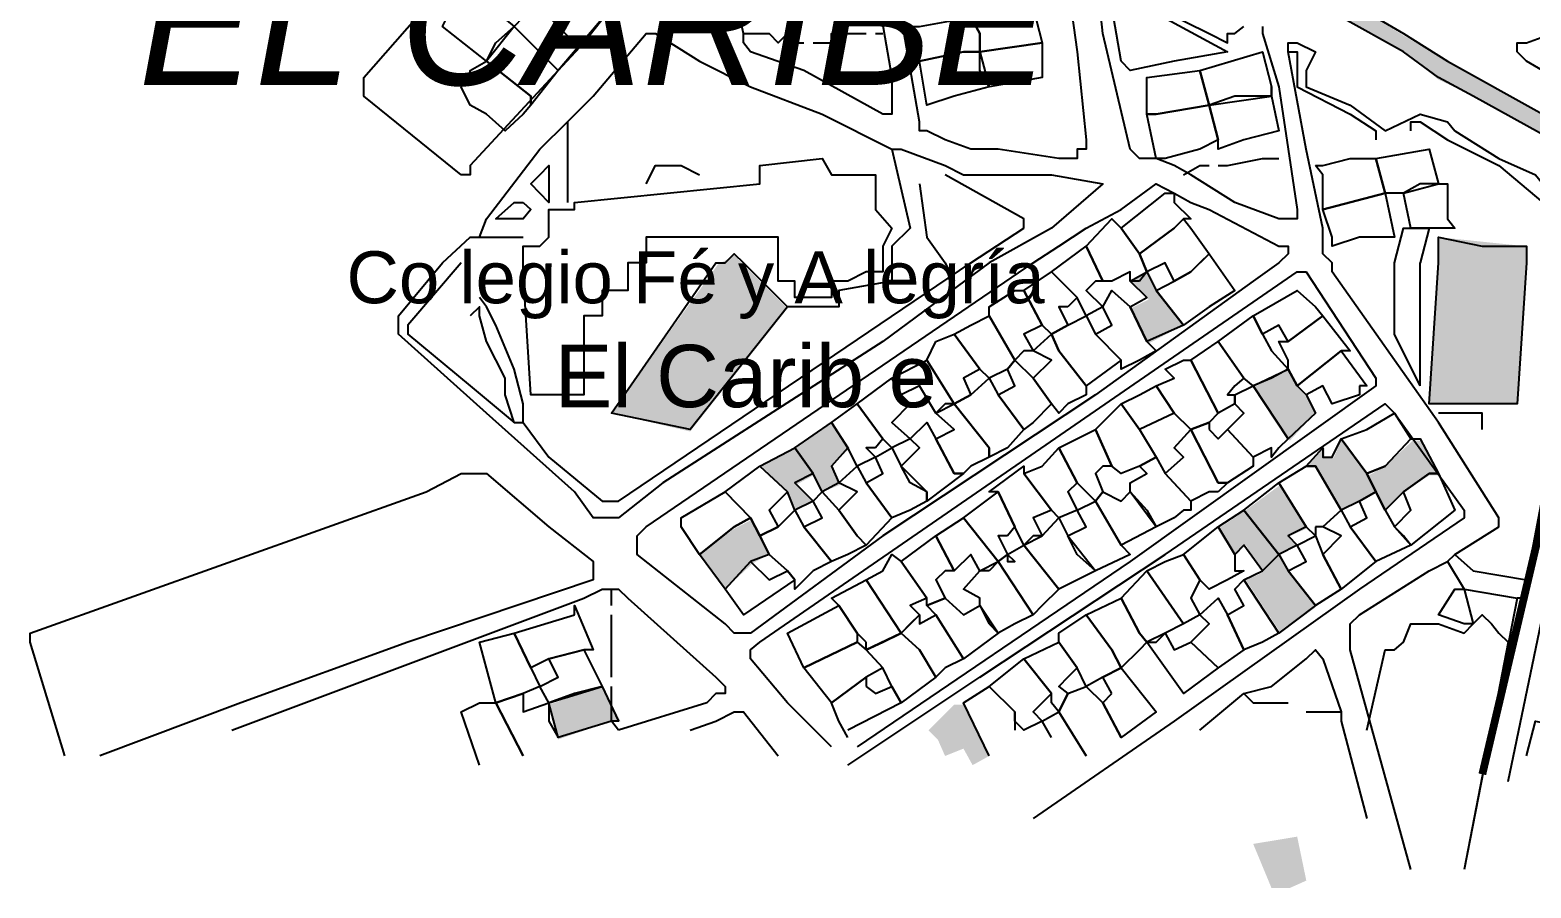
# Model space of a CAD drawing. Header units: millimetres. Extents: x -3588 to 75209, y -3737 to 38254.
# Drawn here: x 27106.5 to 27337.5, y 17578.3 to 17710.4 of the extents above; entities that cross this region are included whole.
import ezdxf

# ---------------------------------------------------------------- set-up
doc = ezdxf.new("R2010")
doc.units = ezdxf.units.MM
for name, color, linetype in [('H', 250, 'Continuous'), ('P', 253, 'Continuous'), ('T', 7, 'Continuous')]:
    doc.layers.add(name, color=color, linetype=linetype)

msp = doc.modelspace()

# ---------------------------------------------------------------- hatches: boundary and pattern name
at = {"layer": 'H', "linetype": 'Continuous'}
for points in [[(27308.316, 17712.352), (27299.002, 17716.305), (27289.4, 17721.666), (27274.452, 17729.844), (27263.714, 17736.629), (27255.536, 17740.854), (27246.222, 17746.215), (27235.211, 17753.001), (27228.426, 17756.954), (27221.656, 17759.771), (27214.887, 17763.724), (27214.887, 17765.132), (27214.887, 17766.54), (27216.295, 17766.54), (27225.897, 17761.179), (27235.211, 17755.53), (27238.028, 17754.409), (27246.222, 17748.76), (27254.128, 17744.807), (27265.122, 17739.446), (27274.452, 17734.085), (27282.63, 17729.844), (27293.641, 17723.074), (27300.41, 17719.121), (27311.149, 17713.76), (27317.919, 17709.519), (27324.688, 17705.566), (27339.652, 17697.388), (27346.421, 17692.027), (27351.798, 17689.194), (27355.751, 17685.241), (27361.385, 17682.425), (27369.29, 17679.88), (27377.484, 17675.655), (27384.254, 17674.231), (27385.662, 17674.231), (27391.023, 17671.702), (27397.809, 17670.278), (27404.579, 17668.87), (27415.589, 17666.341), (27429.144, 17663.508), (27442.683, 17660.692), (27443.82, 17659.555), (27443.82, 17658.147), (27441.275, 17658.147), (27419.542, 17662.1), (27411.348, 17664.917), (27404.579, 17666.341), (27397.809, 17666.341), (27389.615, 17668.87), (27382.846, 17671.702), (27377.484, 17674.231), (27372.123, 17675.655), (27365.338, 17678.472), (27358.568, 17682.425), (27351.798, 17686.666), (27341.06, 17693.435), (27328.641, 17700.205), (27323.28, 17702.749), (27317.919, 17706.99), (27308.316, 17712.352), (27308.316, 17712.352)], [(27323.28, 17678.472), (27336.835, 17677.063), (27336.835, 17674.231), (27335.427, 17652.786), (27321.871, 17652.786), (27323.28, 17674.231), (27323.28, 17678.472), (27323.28, 17678.472)], [(27212.342, 17674.231), (27214.887, 17675.655), (27216.295, 17674.231), (27223.065, 17667.461), (27208.101, 17648.545), (27195.97, 17651.377), (27212.342, 17674.231), (27212.342, 17674.231)], [(27280.086, 17670.278), (27284.039, 17664.917), (27278.677, 17662.1), (27275.861, 17667.461), (27278.677, 17668.87), (27275.861, 17671.702), (27278.677, 17673.111), (27280.086, 17670.278), (27280.086, 17670.278)], [(27301.547, 17655.33), (27302.955, 17653.906), (27304.363, 17651.377), (27300.41, 17647.136), (27294.777, 17655.33), (27300.41, 17658.147), (27301.547, 17655.33), (27301.547, 17655.33)], [(27232.667, 17646.016), (27229.85, 17643.184), (27231.258, 17640.367), (27228.426, 17639.231), (27227.017, 17641.775), (27224.473, 17646.016), (27229.85, 17649.953), (27232.667, 17646.016), (27232.667, 17646.016)], [(27308.316, 17647.136), (27312.557, 17641.775), (27313.966, 17639.231), (27311.149, 17637.822), (27308.316, 17636.414), (27304.363, 17643.184), (27302.955, 17643.184), (27305.772, 17646.016), (27305.772, 17644.592), (27307.196, 17644.592), (27308.316, 17647.136), (27308.316, 17647.136)], [(27317.919, 17639.231), (27315.102, 17636.414), (27313.966, 17639.231), (27312.557, 17641.775), (27315.102, 17643.184), (27319.327, 17647.136), (27320.735, 17647.136), (27323.28, 17641.775), (27321.871, 17641.775), (27317.919, 17639.231), (27317.919, 17639.231)], [(27227.017, 17641.775), (27224.473, 17640.367), (27227.017, 17637.822), (27224.473, 17636.414), (27223.065, 17639.231), (27219.112, 17643.184), (27224.473, 17646.016), (27227.017, 17641.775), (27227.017, 17641.775)], [(27301.547, 17631.053), (27299.002, 17629.628), (27293.641, 17636.414), (27299.002, 17640.367), (27302.955, 17633.581), (27300.41, 17632.461), (27301.547, 17631.053), (27301.547, 17631.053)], [(27209.525, 17629.628), (27214.887, 17633.581), (27217.703, 17635.006), (27219.112, 17632.461), (27220.248, 17629.628), (27217.703, 17628.22), (27213.478, 17624.267), (27209.525, 17629.628), (27209.525, 17629.628)], [(27293.641, 17636.414), (27299.002, 17629.628), (27296.185, 17626.812), (27293.641, 17631.053), (27292.233, 17629.628), (27289.4, 17633.581), (27293.641, 17636.414), (27293.641, 17636.414)], [(27300.41, 17626.812), (27304.363, 17621.451), (27299.002, 17617.498), (27293.641, 17625.692), (27296.185, 17626.812), (27299.002, 17629.628), (27300.41, 17626.812), (27300.41, 17626.812)], [(27194.562, 17609.304), (27197.379, 17603.942), (27195.97, 17603.942), (27187.776, 17601.126), (27186.368, 17606.487), (27194.562, 17609.304), (27194.562, 17609.304)], [(27244.798, 17602.534), (27248.75, 17606.487), (27250.175, 17606.487), (27254.128, 17598.581), (27251.583, 17597.173), (27250.175, 17599.717), (27247.342, 17598.581), (27246.222, 17601.126), (27244.798, 17602.534), (27244.798, 17602.534)], [(27302.955, 17579.393), (27300.41, 17578.257), (27297.594, 17578.257), (27294.777, 17585.042), (27301.547, 17586.162), (27302.955, 17579.393), (27302.955, 17579.393)]]:
    msp.add_hatch(color=256, dxfattribs=at).paths.add_polyline_path(points)

# ---------------------------------------------------------------- linework, layer by layer
at = {"layer": 'P', "const_width": 1.2}
for points in [[(27264.85, 17986.159), (27266.259, 17979.39), (27267.667, 17975.149), (27269.075, 17972.62), (27271.62, 17968.379), (27275.861, 17964.426), (27278.389, 17961.609), (27281.222, 17957.657), (27285.175, 17956.248), (27287.992, 17954.824), (27291.944, 17956.248), (27300.138, 17957.657), (27311.149, 17960.473), (27323.28, 17963.018), (27359.688, 17971.212), (27359.688, 17972.62), (27362.521, 17972.62), (27362.521, 17971.212), (27362.521, 17968.379), (27388.207, 17854.625), (27431.673, 17658.147), (27400.338, 17666.341), (27351.798, 17688.074), (27330.049, 17595.765)], [(27330.049, 17595.765), (27351.798, 17688.074), (27400.338, 17666.341), (27431.673, 17658.147), (27388.207, 17854.625)]]:
    msp.add_lwpolyline(points, dxfattribs=at)
at = {"layer": 'P'}
for points in [[(27237.74, 17697.388), (27225.609, 17704.158), (27217.415, 17706.99), (27216.295, 17708.399), (27216.295, 17709.807), (27212.054, 17728.723), (27210.646, 17743.687), (27208.101, 17757.226), (27208.101, 17758.362), (27209.525, 17758.362), (27210.646, 17758.362), (27218.84, 17754.409), (27229.85, 17747.64), (27230.97, 17747.64), (27230.97, 17746.215), (27235.211, 17725.891), (27239.164, 17703.037), (27239.164, 17700.205), (27239.164, 17698.796), (27239.164, 17697.388), (27237.74, 17697.388)], [(27264.85, 17690.603), (27255.536, 17692.027), (27251.295, 17692.027), (27247.342, 17693.435), (27244.525, 17694.844), (27243.389, 17694.844), (27243.389, 17696.252), (27237.74, 17728.723)], [(27264.85, 17727.315), (27267.667, 17706.99), (27269.075, 17693.435), (27269.075, 17692.027), (27267.667, 17692.027), (27267.667, 17690.603), (27266.259, 17690.603), (27264.85, 17690.603)], [(27298.714, 17681.288), (27291.944, 17683.833), (27285.175, 17688.074), (27282.63, 17689.482), (27279.814, 17690.603), (27278.389, 17690.603), (27277.269, 17690.603), (27275.861, 17692.027), (27271.62, 17709.807), (27270.5, 17720.53)], [(27282.63, 17705.566), (27275.861, 17704.158), (27274.452, 17705.566), (27271.62, 17721.938), (27275.861, 17720.53), (27275.861, 17715.168), (27290.824, 17706.99), (27282.63, 17705.566)], [(27186.368, 17717.713), (27187.776, 17719.121), (27194.562, 17713.76), (27195.97, 17713.76), (27191.729, 17708.399), (27190.321, 17708.399), (27184.96, 17713.76), (27183.551, 17715.168), (27186.368, 17717.713)], [(27171.405, 17713.76), (27174.237, 17716.577), (27181.007, 17710.927), (27176.766, 17705.566), (27169.996, 17710.927), (27171.405, 17713.76)], [(27195.97, 17713.76), (27187.776, 17704.158), (27174.237, 17689.482), (27174.237, 17688.074), (27172.829, 17688.074)], [(27187.776, 17704.158), (27181.007, 17710.927), (27182.415, 17712.352), (27183.551, 17715.168), (27184.96, 17713.76), (27190.321, 17708.399), (27191.729, 17708.399), (27187.776, 17704.158)], [(27255.536, 17713.76), (27260.897, 17713.76), (27262.306, 17708.399), (27252.703, 17706.99), (27252.703, 17709.807), (27251.295, 17712.352), (27255.536, 17713.76)], [(27277.269, 17715.168), (27287.992, 17709.807), (27290.824, 17708.399), (27290.824, 17709.807), (27291.944, 17709.807), (27293.353, 17710.927)], [(27311.149, 17713.76), (27317.919, 17709.807), (27324.688, 17705.566), (27339.363, 17697.388)], [(27172.829, 17688.074), (27157.865, 17700.205), (27157.865, 17701.613), (27157.865, 17703.037), (27166.043, 17712.352)], [(27178.19, 17708.399), (27181.007, 17710.927), (27187.776, 17704.158), (27183.551, 17698.796), (27183.551, 17700.205), (27176.766, 17705.566), (27178.19, 17708.399)], [(27243.389, 17705.566), (27241.981, 17710.927), (27243.389, 17710.927), (27251.295, 17712.352), (27252.703, 17709.807), (27252.703, 17706.99), (27250.175, 17706.99), (27243.389, 17705.566)], [(27296.185, 17710.927), (27296.185, 17709.807), (27298.714, 17701.613), (27300.138, 17692.027), (27301.547, 17682.713), (27301.547, 17681.288), (27300.138, 17681.288), (27298.714, 17681.288)], [(27340.788, 17693.435), (27328.641, 17700.205), (27323.28, 17703.037), (27317.919, 17706.99), (27308.316, 17712.352)], [(27373.243, 17685.241), (27370.699, 17685.241), (27366.474, 17688.074), (27359.688, 17692.027), (27350.374, 17697.388), (27343.604, 17701.613), (27336.835, 17705.566), (27335.427, 17706.99), (27335.427, 17708.399), (27336.835, 17708.399), (27340.788, 17709.807), (27347.557, 17712.352)], [(27239.164, 17692.027), (27240.573, 17692.027), (27247.342, 17689.482), (27250.175, 17688.074), (27252.703, 17688.074), (27256.944, 17688.074), (27263.714, 17688.074), (27271.62, 17686.666), (27263.714, 17679.88), (27254.128, 17674.519), (27237.74, 17662.388), (27203.876, 17640.639), (27197.09, 17635.278), (27194.562, 17635.278), (27193.154, 17635.278), (27190.321, 17639.231), (27176.766, 17651.377), (27163.227, 17663.508), (27163.227, 17666.341), (27169.996, 17674.519), (27174.237, 17678.472), (27175.646, 17678.472), (27176.766, 17681.288), (27184.96, 17692.027), (27189.201, 17696.252), (27193.154, 17700.205), (27201.331, 17709.807), (27202.74, 17709.807), (27209.525, 17705.566), (27217.415, 17701.613), (27228.426, 17697.388), (27239.164, 17692.027)], [(27216.295, 17709.807), (27217.415, 17709.807), (27218.84, 17709.807), (27220.248, 17709.807), (27221.656, 17708.399), (27223.065, 17709.807), (27224.201, 17709.807), (27224.201, 17708.399), (27225.609, 17708.399)], [(27227.017, 17708.399), (27228.426, 17708.399), (27229.85, 17708.399), (27229.85, 17709.807), (27230.97, 17709.807), (27233.803, 17709.807), (27235.211, 17709.807)], [(27236.62, 17709.807), (27237.74, 17709.807)], [(27248.75, 17700.205), (27244.525, 17698.796), (27243.389, 17705.566), (27250.175, 17706.99), (27252.703, 17706.99), (27254.128, 17701.613), (27248.75, 17700.205)], [(27252.703, 17704.158), (27252.703, 17706.99), (27262.306, 17708.399), (27262.306, 17703.037), (27254.128, 17701.613), (27252.703, 17704.158)], [(27291.944, 17700.205), (27287.992, 17698.796), (27286.583, 17704.158), (27296.185, 17706.99), (27297.594, 17701.613), (27297.594, 17700.205), (27291.944, 17700.205)], [(27319.039, 17581.089), (27309.725, 17614.953), (27309.725, 17616.089), (27309.725, 17618.906), (27311.149, 17620.314), (27321.871, 17627.1), (27324.688, 17628.508), (27325.824, 17629.628), (27332.594, 17633.869), (27332.594, 17635.278), (27323.28, 17649.953), (27306.908, 17673.111), (27306.908, 17674.519), (27305.5, 17675.927), (27305.5, 17679.88), (27302.955, 17692.027), (27300.138, 17706.99), (27300.138, 17708.399), (27301.547, 17708.399), (27304.363, 17706.99), (27302.955, 17704.158)], [(27300.138, 17706.99), (27301.547, 17706.99), (27301.547, 17705.566), (27301.547, 17703.037), (27301.547, 17701.613), (27309.725, 17697.388), (27313.678, 17694.844), (27313.678, 17693.435)], [(27182.415, 17697.388), (27179.598, 17694.844), (27176.766, 17697.388), (27174.237, 17698.796), (27172.829, 17701.613), (27174.237, 17703.037), (27174.237, 17704.158), (27176.766, 17705.566), (27183.551, 17700.205), (27183.551, 17698.796), (27182.415, 17697.388)], [(27278.389, 17697.388), (27278.389, 17700.205), (27278.389, 17703.037), (27286.583, 17704.158), (27287.992, 17698.796), (27279.814, 17697.388), (27278.389, 17697.388)], [(27302.955, 17704.158), (27302.955, 17701.613), (27309.725, 17698.796), (27315.102, 17694.844), (27320.463, 17697.388), (27324.688, 17696.252), (27325.824, 17694.844), (27332.594, 17690.603), (27338.243, 17688.074), (27339.363, 17686.666), (27345.013, 17682.713), (27347.557, 17679.88), (27347.557, 17678.472), (27346.149, 17674.519), (27336.835, 17625.692), (27336.835, 17622.859), (27335.427, 17622.859), (27327.233, 17581.089)], [(27293.353, 17693.435), (27289.4, 17692.027), (27289.4, 17693.435), (27287.992, 17698.796), (27297.594, 17700.205), (27297.594, 17701.613), (27297.594, 17700.205), (27298.714, 17694.844), (27293.353, 17693.435)], [(27281.222, 17690.603), (27279.814, 17690.603), (27278.389, 17697.388), (27279.814, 17697.388), (27287.992, 17698.796), (27289.4, 17693.435), (27286.583, 17692.027), (27281.222, 17690.603)], [(27189.201, 17696.252), (27189.201, 17689.482), (27189.201, 17683.833)], [(27319.039, 17694.844), (27319.039, 17696.252), (27320.463, 17696.252), (27324.688, 17693.435), (27332.594, 17689.482), (27339.363, 17683.833), (27345.013, 17679.88), (27347.557, 17678.472)], [(27182.415, 17673.111), (27182.415, 17677.063), (27184.96, 17677.063), (27186.368, 17678.472), (27186.368, 17682.713), (27190.321, 17682.713), (27190.321, 17683.833), (27218.84, 17686.666), (27218.84, 17689.482), (27228.426, 17690.603), (27229.85, 17688.074), (27236.62, 17688.074), (27236.62, 17682.713), (27239.164, 17679.88), (27237.74, 17677.063), (27237.74, 17674.519), (27237.74, 17673.111), (27235.211, 17673.111), (27232.379, 17671.702), (27229.85, 17671.702), (27229.85, 17669.158), (27224.201, 17669.158), (27224.201, 17671.702), (27221.656, 17671.702), (27221.656, 17674.519), (27221.656, 17678.472), (27213.478, 17678.472), (27201.331, 17678.472), (27201.331, 17674.519), (27198.515, 17674.519), (27198.515, 17670.278), (27194.562, 17670.278), (27194.562, 17666.341), (27191.729, 17666.341), (27191.729, 17654.194), (27183.551, 17654.194), (27182.415, 17673.111)], [(27239.164, 17692.027), (27241.981, 17679.88), (27239.164, 17677.063), (27239.164, 17674.519)], [(27289.4, 17689.482), (27290.824, 17689.482), (27296.185, 17690.603), (27297.594, 17690.603), (27298.714, 17690.603)], [(27304.363, 17689.482), (27305.5, 17689.482), (27309.725, 17690.603), (27313.678, 17690.603), (27315.102, 17685.241), (27305.5, 17682.713), (27305.5, 17688.074), (27304.363, 17689.482)], [(27320.463, 17686.666), (27317.919, 17685.241), (27315.102, 17685.241), (27313.678, 17690.603), (27321.871, 17692.027), (27323.28, 17686.666), (27320.463, 17686.666)], [(27184.96, 17688.074), (27186.368, 17689.482), (27186.368, 17683.833), (27183.551, 17686.666), (27184.96, 17688.074)], [(27201.331, 17686.666), (27202.74, 17689.482), (27206.693, 17689.482), (27209.525, 17688.074)], [(27251.295, 17674.519), (27259.489, 17679.88), (27259.489, 17681.288), (27247.342, 17688.074)], [(27284.039, 17688.074), (27286.583, 17689.482), (27287.992, 17689.482)], [(27285.175, 17683.833), (27287.992, 17682.713), (27298.714, 17677.063), (27300.138, 17677.063), (27300.138, 17675.927), (27298.714, 17674.519), (27294.777, 17671.702), (27270.5, 17654.194), (27237.74, 17632.461), (27217.415, 17617.498), (27214.887, 17617.498), (27213.478, 17618.906), (27199.923, 17629.628), (27199.923, 17631.053), (27199.923, 17632.461), (27201.331, 17633.869), (27260.897, 17674.519), (27264.85, 17677.063), (27269.075, 17679.88), (27274.452, 17682.713), (27279.814, 17686.666), (27282.63, 17685.241), (27285.175, 17683.833)], [(27243.389, 17686.666), (27244.525, 17678.472), (27247.342, 17674.519)], [(27324.688, 17679.88), (27319.039, 17679.88), (27317.919, 17685.241), (27323.28, 17686.666), (27324.688, 17686.666), (27324.688, 17681.288), (27325.824, 17679.88), (27324.688, 17679.88)], [(27182.415, 17683.833), (27183.551, 17682.713), (27182.415, 17681.288), (27178.19, 17681.288), (27181.007, 17683.833), (27182.415, 17683.833)], [(27282.63, 17685.241), (27282.63, 17683.833), (27285.175, 17681.288), (27284.039, 17681.288), (27282.63, 17679.88), (27277.269, 17675.927), (27274.452, 17679.88), (27281.222, 17685.241), (27282.63, 17685.241)], [(27311.149, 17678.472), (27306.908, 17677.063), (27306.908, 17678.472), (27305.5, 17682.713), (27315.102, 17685.241), (27316.51, 17678.472), (27311.149, 17678.472)], [(27277.269, 17671.702), (27275.861, 17671.702), (27275.861, 17673.111), (27273.028, 17671.702), (27271.62, 17671.702), (27269.075, 17677.063), (27273.028, 17681.288), (27274.452, 17679.88), (27277.269, 17675.927), (27278.389, 17673.111), (27277.269, 17671.702)], [(27286.583, 17674.519), (27285.175, 17673.111), (27282.63, 17671.702), (27281.222, 17674.519), (27278.389, 17673.111), (27277.269, 17675.927), (27282.63, 17679.88), (27284.039, 17681.288), (27285.175, 17679.88), (27287.992, 17675.927), (27286.583, 17674.519)], [(27316.51, 17674.519), (27317.919, 17679.88), (27321.871, 17679.88), (27320.463, 17674.519)], [(27175.646, 17678.472), (27182.415, 17678.472)], [(27270.5, 17671.702), (27269.075, 17670.278), (27271.62, 17667.749), (27269.075, 17666.341), (27267.667, 17669.158), (27263.714, 17673.111), (27269.075, 17677.063), (27271.62, 17671.702), (27270.5, 17671.702)], [(27330.049, 17677.063), (27336.835, 17677.063), (27336.835, 17674.519), (27335.427, 17652.786), (27321.871, 17652.786), (27323.28, 17674.519), (27323.28, 17678.472), (27330.049, 17677.063)], [(27172.829, 17674.519), (27164.635, 17664.917), (27164.635, 17663.508), (27174.237, 17655.602), (27181.007, 17649.953)], [(27182.415, 17649.953), (27186.368, 17644.592), (27194.562, 17637.822), (27197.09, 17637.822), (27251.295, 17674.519)], [(27213.478, 17674.519), (27214.887, 17675.927), (27216.295, 17674.519), (27223.065, 17667.749), (27208.101, 17648.833), (27195.97, 17651.377), (27212.054, 17674.519), (27213.478, 17674.519)], [(27239.164, 17674.519), (27239.164, 17671.702), (27230.97, 17670.278), (27230.97, 17667.749), (27223.065, 17667.749)], [(27247.342, 17674.519), (27248.75, 17671.702)], [(27287.992, 17667.749), (27284.039, 17664.917), (27279.814, 17670.278), (27282.63, 17671.702), (27285.175, 17673.111), (27287.992, 17675.927), (27291.944, 17670.278), (27287.992, 17667.749)], [(27320.463, 17655.602), (27316.51, 17663.508), (27316.51, 17674.519)], [(27320.463, 17655.602), (27320.463, 17674.519)], [(27334.002, 17594.628), (27339.363, 17620.314), (27350.374, 17671.702), (27350.374, 17674.519), (27351.798, 17675.927)], [(27229.85, 17599.99), (27223.065, 17606.775), (27217.415, 17613.545), (27217.415, 17614.953), (27218.84, 17616.089), (27301.547, 17673.111), (27302.955, 17673.111), (27313.678, 17656.739), (27313.678, 17655.602), (27275.861, 17628.508), (27233.803, 17599.99)], [(27266.259, 17667.749), (27264.85, 17667.749), (27266.259, 17664.917), (27263.714, 17663.508), (27262.306, 17664.917), (27259.489, 17670.278), (27263.714, 17673.111), (27267.667, 17669.158), (27266.259, 17667.749)], [(27279.814, 17670.278), (27284.039, 17664.917), (27278.389, 17662.388), (27275.861, 17667.749), (27278.389, 17669.158), (27275.861, 17671.702), (27278.389, 17673.111), (27279.814, 17670.278), (27279.814, 17670.278)], [(27259.489, 17660.964), (27258.065, 17659.555), (27254.128, 17666.341), (27254.128, 17667.749), (27258.065, 17670.278), (27259.489, 17670.278), (27262.306, 17664.917), (27259.489, 17663.508), (27260.897, 17660.964), (27259.489, 17660.964)], [(27277.269, 17659.555), (27274.452, 17658.147), (27274.452, 17659.555), (27270.5, 17663.508), (27273.028, 17664.917), (27271.62, 17667.749), (27273.028, 17670.278), (27275.861, 17667.749), (27278.389, 17662.388), (27279.814, 17660.964), (27277.269, 17659.555)], [(27305.5, 17666.341), (27300.138, 17662.388), (27298.714, 17664.917), (27296.185, 17663.508), (27294.777, 17666.341), (27301.547, 17670.278), (27304.363, 17667.749), (27305.5, 17666.341)], [(27181.007, 17649.953), (27179.598, 17654.194), (27179.598, 17656.739), (27176.766, 17662.388), (27175.646, 17666.341), (27175.646, 17667.749), (27174.237, 17666.341)], [(27182.415, 17649.953), (27182.415, 17652.786), (27181.007, 17658.147), (27178.19, 17664.917), (27176.766, 17667.749), (27175.646, 17669.158)], [(27251.295, 17664.917), (27254.128, 17666.341), (27258.065, 17659.555), (27256.944, 17658.147), (27254.128, 17656.739), (27252.703, 17658.147), (27248.75, 17663.508), (27251.295, 17664.917)], [(27270.5, 17663.508), (27274.452, 17659.555), (27269.075, 17655.602), (27264.85, 17660.964), (27263.714, 17663.508), (27266.259, 17664.917), (27269.075, 17666.341), (27270.5, 17663.508)], [(27297.594, 17656.739), (27294.777, 17655.602), (27293.353, 17656.739), (27289.4, 17662.388), (27294.777, 17666.341), (27296.185, 17663.508), (27297.594, 17660.964), (27300.138, 17658.147), (27297.594, 17656.739)], [(27308.316, 17660.964), (27301.547, 17655.602), (27300.138, 17658.147), (27300.138, 17659.555), (27298.714, 17662.388), (27300.138, 17662.388), (27305.5, 17666.341), (27309.725, 17660.964), (27308.316, 17660.964)], [(27245.934, 17662.388), (27248.75, 17663.508), (27252.703, 17658.147), (27250.175, 17656.739), (27251.295, 17654.194), (27248.75, 17652.786), (27244.525, 17659.555), (27245.934, 17662.388)], [(27266.259, 17652.786), (27264.85, 17651.377), (27263.714, 17652.786), (27260.897, 17656.739), (27263.714, 17659.555), (27260.897, 17660.964), (27263.714, 17663.508), (27264.85, 17660.964), (27269.075, 17655.602), (27269.075, 17654.194), (27266.259, 17652.786)], [(27291.944, 17655.602), (27290.824, 17654.194), (27291.944, 17654.194), (27291.944, 17652.786), (27289.4, 17651.377), (27285.175, 17659.555), (27289.4, 17662.388), (27293.353, 17656.739), (27291.944, 17655.602)], [(27311.149, 17655.602), (27311.149, 17654.194), (27306.908, 17652.786), (27305.5, 17655.602), (27302.955, 17654.194), (27301.547, 17655.602), (27308.316, 17660.964), (27312.269, 17655.602), (27311.149, 17655.602)], [(27247.342, 17652.786), (27245.934, 17651.377), (27243.389, 17655.602), (27240.573, 17654.194), (27239.164, 17656.739), (27244.525, 17659.555), (27248.75, 17652.786), (27247.342, 17652.786)], [(27260.897, 17649.953), (27259.489, 17648.833), (27255.536, 17654.194), (27258.065, 17655.602), (27256.944, 17658.147), (27258.065, 17659.555), (27260.897, 17656.739), (27263.714, 17652.786), (27260.897, 17649.953)], [(27287.992, 17649.953), (27285.175, 17648.833), (27282.63, 17651.377), (27279.814, 17655.602), (27282.63, 17656.739), (27281.222, 17658.147), (27284.039, 17659.555), (27285.175, 17659.555), (27289.4, 17651.377), (27287.992, 17649.953)], [(27301.547, 17655.602), (27302.955, 17654.194), (27304.363, 17651.377), (27300.138, 17647.425), (27294.777, 17655.602), (27300.138, 17658.147), (27301.547, 17655.602), (27301.547, 17655.602)], [(27240.573, 17654.194), (27241.981, 17652.786), (27239.164, 17649.953), (27241.981, 17647.425), (27239.164, 17646.016), (27237.74, 17647.425), (27233.803, 17652.786), (27239.164, 17656.739), (27240.573, 17654.194)], [(27256.944, 17646.016), (27254.128, 17644.592), (27254.128, 17646.016), (27248.75, 17652.786), (27251.295, 17654.194), (27254.128, 17656.739), (27255.536, 17654.194), (27259.489, 17648.833), (27256.944, 17646.016)], [(27277.269, 17654.194), (27279.814, 17655.602), (27282.63, 17651.377), (27277.269, 17648.833), (27274.452, 17652.786), (27277.269, 17654.194)], [(27298.714, 17646.016), (27297.594, 17644.592), (27297.594, 17646.016), (27294.777, 17644.592), (27290.824, 17648.833), (27293.353, 17651.377), (27291.944, 17652.786), (27291.944, 17654.194), (27294.777, 17655.602), (27300.138, 17647.425), (27298.714, 17646.016)], [(27236.62, 17646.016), (27235.211, 17646.016), (27236.62, 17644.592), (27233.803, 17643.184), (27232.379, 17646.016), (27229.85, 17649.953), (27233.803, 17652.786), (27237.74, 17647.425), (27236.62, 17646.016)], [(27232.379, 17597.173), (27252.703, 17610.728), (27281.222, 17629.628), (27315.102, 17652.786), (27316.51, 17651.377), (27327.233, 17636.414), (27327.233, 17635.278), (27311.149, 17624.267), (27282.63, 17603.942), (27260.897, 17588.979)], [(27251.295, 17643.184), (27250.175, 17642.063), (27248.75, 17642.063), (27245.934, 17647.425), (27248.75, 17648.833), (27245.934, 17651.377), (27248.75, 17652.786), (27254.128, 17646.016), (27254.128, 17644.592), (27251.295, 17643.184)], [(27277.269, 17648.833), (27279.814, 17644.592), (27277.269, 17643.184), (27274.452, 17642.063), (27273.028, 17643.184), (27270.5, 17648.833), (27274.452, 17652.786), (27277.269, 17648.833)], [(27312.269, 17648.833), (27316.51, 17651.377), (27319.039, 17647.425), (27315.102, 17643.184), (27312.269, 17642.063), (27308.316, 17647.425), (27312.269, 17648.833)], [(27330.049, 17648.833), (27330.049, 17651.377), (27323.28, 17651.377)], [(27181.007, 17649.953), (27182.415, 17649.953)], [(27232.379, 17646.016), (27229.85, 17643.184), (27230.97, 17640.639), (27228.426, 17639.231), (27227.017, 17642.063), (27224.201, 17646.016), (27229.85, 17649.953), (27232.379, 17646.016), (27232.379, 17646.016)], [(27241.981, 17640.639), (27240.573, 17643.184), (27243.389, 17646.016), (27241.981, 17647.425), (27244.525, 17649.953), (27245.934, 17647.425), (27248.75, 17642.063), (27250.175, 17642.063), (27244.525, 17637.822), (27244.525, 17639.231), (27241.981, 17640.639)], [(27271.62, 17643.184), (27270.5, 17642.063), (27271.62, 17639.231), (27270.5, 17637.822), (27267.667, 17640.639), (27264.85, 17646.016), (27270.5, 17648.833), (27273.028, 17643.184), (27271.62, 17643.184)], [(27289.4, 17639.231), (27287.992, 17639.231), (27285.175, 17637.822), (27281.222, 17642.063), (27284.039, 17644.592), (27282.63, 17646.016), (27285.175, 17648.833), (27289.4, 17640.639), (27290.824, 17640.639), (27289.4, 17639.231)], [(27287.992, 17648.833), (27289.4, 17647.425), (27290.824, 17648.833), (27294.777, 17644.592), (27294.777, 17643.184), (27290.824, 17640.639), (27289.4, 17640.639), (27285.175, 17648.833), (27287.992, 17649.953), (27287.992, 17648.833)], [(27308.316, 17647.425), (27312.269, 17642.063), (27313.678, 17639.231), (27311.149, 17637.822), (27308.316, 17636.414), (27304.363, 17643.184), (27302.955, 17643.184), (27305.5, 17646.016), (27305.5, 17644.592), (27306.908, 17644.592), (27308.316, 17647.425), (27308.316, 17647.425)], [(27317.919, 17639.231), (27315.102, 17636.414), (27313.678, 17639.231), (27312.269, 17642.063), (27315.102, 17643.184), (27319.039, 17647.425), (27320.463, 17647.425), (27323.28, 17642.063), (27321.871, 17642.063), (27317.919, 17639.231), (27317.919, 17639.231)], [(27227.017, 17642.063), (27224.201, 17640.639), (27227.017, 17637.822), (27224.201, 17636.414), (27223.065, 17639.231), (27218.84, 17643.184), (27224.201, 17646.016), (27227.017, 17642.063), (27227.017, 17642.063)], [(27241.981, 17636.414), (27239.164, 17635.278), (27235.211, 17640.639), (27237.74, 17642.063), (27236.62, 17644.592), (27239.164, 17646.016), (27240.573, 17643.184), (27244.525, 17639.231), (27244.525, 17637.822), (27241.981, 17636.414)], [(27262.306, 17643.184), (27264.85, 17646.016), (27267.667, 17640.639), (27266.259, 17639.231), (27267.667, 17636.414), (27264.85, 17635.278), (27263.714, 17636.414), (27259.489, 17642.063), (27262.306, 17643.184)], [(27284.039, 17636.414), (27282.63, 17635.278), (27279.814, 17633.869), (27275.861, 17639.231), (27275.861, 17640.639), (27278.389, 17642.063), (27277.269, 17643.184), (27279.814, 17644.592), (27281.222, 17642.063), (27285.175, 17637.822), (27285.175, 17636.414), (27284.039, 17636.414)], [(27111.855, 17598.581), (27106.477, 17616.089), (27106.477, 17617.498), (27167.452, 17639.231), (27172.829, 17642.063), (27174.237, 17642.063), (27175.646, 17642.063), (27176.766, 17642.063), (27186.368, 17633.869), (27193.154, 17628.508), (27193.154, 17627.1), (27193.154, 17625.692), (27164.635, 17616.089), (27138.949, 17606.775), (27117.216, 17598.581)], [(27221.656, 17637.822), (27220.248, 17636.414), (27221.656, 17633.869), (27218.84, 17632.461), (27217.415, 17635.278), (27213.478, 17639.231), (27218.84, 17643.184), (27223.065, 17639.231), (27221.656, 17637.822)], [(27232.379, 17637.822), (27233.803, 17639.231), (27230.97, 17640.639), (27233.803, 17643.184), (27235.211, 17640.639), (27239.164, 17635.278), (27235.211, 17631.053), (27233.803, 17632.461), (27230.97, 17636.414), (27232.379, 17637.822)], [(27260.897, 17632.461), (27259.489, 17631.053), (27258.065, 17633.869), (27255.536, 17639.231), (27254.128, 17639.231), (27259.489, 17643.184), (27259.489, 17642.063), (27263.714, 17636.414), (27260.897, 17635.278), (27262.306, 17632.461), (27260.897, 17632.461)], [(27304.363, 17633.869), (27304.363, 17632.461), (27302.955, 17633.869), (27298.714, 17640.639), (27302.955, 17643.184), (27304.363, 17643.184), (27308.316, 17636.414), (27305.5, 17633.869), (27304.363, 17633.869)], [(27317.919, 17632.461), (27316.51, 17633.869), (27319.039, 17636.414), (27317.919, 17639.231), (27321.871, 17642.063), (27323.28, 17642.063), (27325.824, 17636.414), (27319.039, 17631.053), (27317.919, 17632.461)], [(27301.547, 17631.053), (27298.714, 17629.628), (27293.353, 17636.414), (27298.714, 17640.639), (27302.955, 17633.869), (27300.138, 17632.461), (27301.547, 17631.053), (27301.547, 17631.053)], [(27209.525, 17629.628), (27206.693, 17633.869), (27206.693, 17635.278), (27213.478, 17639.231), (27217.415, 17635.278), (27214.887, 17633.869), (27209.525, 17629.628)], [(27232.379, 17629.628), (27229.85, 17628.508), (27225.609, 17633.869), (27228.426, 17635.278), (27227.017, 17637.822), (27228.426, 17639.231), (27230.97, 17636.414), (27233.803, 17632.461), (27235.211, 17631.053), (27232.379, 17629.628)], [(27256.944, 17632.461), (27255.536, 17632.461), (27256.944, 17629.628), (27255.536, 17628.508), (27250.175, 17635.278), (27255.536, 17639.231), (27258.065, 17633.869), (27256.944, 17632.461)], [(27267.667, 17629.628), (27266.259, 17632.461), (27269.075, 17633.869), (27267.667, 17636.414), (27270.5, 17637.822), (27274.452, 17631.053), (27275.861, 17629.628), (27270.5, 17627.1), (27267.667, 17629.628)], [(27278.389, 17636.414), (27279.814, 17633.869), (27274.452, 17631.053), (27270.5, 17637.822), (27271.62, 17639.231), (27274.452, 17637.822), (27275.861, 17639.231), (27278.389, 17636.414)], [(27315.102, 17636.414), (27316.51, 17633.869), (27319.039, 17631.053), (27313.678, 17628.508), (27309.725, 17633.869), (27312.269, 17635.278), (27311.149, 17637.822), (27313.678, 17639.231), (27315.102, 17636.414)], [(27209.525, 17629.628), (27214.887, 17633.869), (27217.415, 17635.278), (27218.84, 17632.461), (27220.248, 17629.628), (27217.415, 17628.508), (27213.478, 17624.267), (27209.525, 17629.628), (27209.525, 17629.628)], [(27227.017, 17627.1), (27224.201, 17624.267), (27224.201, 17625.692), (27223.065, 17627.1), (27220.248, 17629.628), (27218.84, 17632.461), (27221.656, 17633.869), (27224.201, 17636.414), (27225.609, 17633.869), (27229.85, 17628.508), (27227.017, 17627.1)], [(27254.128, 17627.1), (27252.703, 17627.1), (27251.295, 17629.628), (27248.75, 17627.1), (27245.934, 17632.461), (27250.175, 17635.278), (27255.536, 17628.508), (27254.128, 17627.1)], [(27266.259, 17632.461), (27270.5, 17627.1), (27264.85, 17624.267), (27259.489, 17631.053), (27262.306, 17632.461), (27264.85, 17635.278), (27266.259, 17632.461)], [(27293.353, 17636.414), (27298.714, 17629.628), (27296.185, 17627.1), (27293.353, 17631.053), (27291.944, 17629.628), (27289.4, 17633.869), (27293.353, 17636.414), (27293.353, 17636.414)], [(27309.725, 17633.869), (27313.678, 17628.508), (27308.316, 17624.267), (27305.5, 17629.628), (27308.316, 17632.461), (27305.5, 17633.869), (27308.316, 17636.414), (27309.725, 17633.869)], [(27247.342, 17627.1), (27245.934, 17625.692), (27247.342, 17622.859), (27244.525, 17621.739), (27244.525, 17622.859), (27240.573, 17628.508), (27245.934, 17632.461), (27248.75, 17627.1), (27247.342, 17627.1)], [(27290.824, 17625.692), (27287.992, 17624.267), (27286.583, 17625.692), (27284.039, 17629.628), (27289.4, 17633.869), (27291.944, 17629.628), (27291.944, 17627.1), (27293.353, 17627.1), (27290.824, 17625.692)], [(27305.5, 17629.628), (27308.316, 17624.267), (27304.363, 17621.739), (27300.138, 17627.1), (27302.955, 17628.508), (27301.547, 17631.053), (27304.363, 17632.461), (27305.5, 17629.628)], [(27262.306, 17621.739), (27260.897, 17620.314), (27255.536, 17628.508), (27256.944, 17629.628), (27256.944, 17628.508), (27258.065, 17628.508), (27256.944, 17629.628), (27259.489, 17631.053), (27264.85, 17624.267), (27262.306, 17621.739)], [(27223.065, 17627.1), (27224.201, 17625.692), (27216.295, 17620.314), (27213.478, 17624.267), (27217.415, 17628.508), (27220.248, 17625.692), (27223.065, 17627.1)], [(27241.981, 17618.906), (27240.573, 17617.498), (27235.211, 17625.692), (27237.74, 17627.1), (27239.164, 17629.628), (27240.573, 17628.508), (27244.525, 17622.859), (27241.981, 17621.739), (27243.389, 17620.314), (27241.981, 17618.906)], [(27258.065, 17618.906), (27255.536, 17617.498), (27252.703, 17621.739), (27252.703, 17622.859), (27250.175, 17624.267), (27252.703, 17627.1), (27255.536, 17628.508), (27260.897, 17620.314), (27258.065, 17618.906)], [(27281.222, 17628.508), (27284.039, 17629.628), (27286.583, 17625.692), (27285.175, 17622.859), (27286.583, 17620.314), (27284.039, 17618.906), (27278.389, 17627.1), (27281.222, 17628.508)], [(27300.138, 17627.1), (27304.363, 17621.739), (27298.714, 17617.498), (27293.353, 17625.692), (27296.185, 17627.1), (27298.714, 17629.628), (27300.138, 17627.1), (27300.138, 17627.1)], [(27324.688, 17628.508), (27327.233, 17624.267), (27335.427, 17622.859)], [(27325.824, 17629.628), (27328.641, 17627.1), (27336.835, 17625.692)], [(27235.211, 17616.089), (27233.803, 17617.498), (27230.97, 17621.739), (27229.85, 17622.859), (27235.211, 17625.692), (27240.573, 17617.498), (27235.211, 17614.953), (27235.211, 17616.089)], [(27281.222, 17617.498), (27278.389, 17616.089), (27277.269, 17617.498), (27274.452, 17622.859), (27278.389, 17627.1), (27284.039, 17618.906), (27281.222, 17617.498)], [(27296.185, 17616.089), (27293.353, 17614.953), (27290.824, 17620.314), (27293.353, 17621.739), (27291.944, 17624.267), (27293.353, 17625.692), (27298.714, 17617.498), (27296.185, 17616.089)], [(27137.541, 17602.534), (27191.729, 17622.859), (27194.562, 17624.267), (27195.97, 17624.267), (27197.09, 17624.267), (27198.515, 17622.859), (27212.054, 17610.728), (27213.478, 17609.304), (27213.478, 17608.183), (27212.054, 17608.183), (27210.646, 17606.775), (27197.09, 17602.534)], [(27195.97, 17621.739), (27195.97, 17624.267)], [(27328.641, 17618.906), (27327.233, 17618.906), (27323.28, 17620.314), (27325.824, 17624.267), (27327.233, 17624.267), (27328.641, 17618.906)], [(27190.321, 17620.314), (27190.321, 17621.739), (27193.154, 17614.953), (27191.729, 17614.953), (27186.368, 17613.545), (27183.551, 17612.136), (27181.007, 17617.498), (27190.321, 17620.314)], [(27233.803, 17617.498), (27233.803, 17616.089), (27225.609, 17612.136), (27223.065, 17617.498), (27230.97, 17621.739), (27233.803, 17617.498)], [(27254.128, 17618.906), (27255.536, 17617.498), (27250.175, 17613.545), (27245.934, 17620.314), (27244.525, 17621.739), (27247.342, 17622.859), (27250.175, 17620.314), (27252.703, 17621.739), (27254.128, 17618.906)], [(27277.269, 17614.953), (27274.452, 17612.136), (27273.028, 17614.953), (27269.075, 17620.314), (27274.452, 17622.859), (27277.269, 17617.498), (27278.389, 17616.089), (27277.269, 17614.953)], [(27290.824, 17620.314), (27293.353, 17614.953), (27289.4, 17612.136), (27285.175, 17616.089), (27287.992, 17618.906), (27286.583, 17620.314), (27289.4, 17622.859), (27290.824, 17620.314)], [(27195.97, 17610.728), (27195.97, 17612.136), (27195.97, 17617.498), (27195.97, 17620.314)], [(27247.342, 17612.136), (27245.934, 17610.728), (27243.389, 17614.953), (27240.573, 17617.498), (27243.389, 17620.314), (27243.389, 17618.906), (27245.934, 17620.314), (27250.175, 17613.545), (27247.342, 17612.136)], [(27271.62, 17610.728), (27269.075, 17609.304), (27267.667, 17612.136), (27264.85, 17616.089), (27264.85, 17617.498), (27269.075, 17620.314), (27273.028, 17614.953), (27274.452, 17612.136), (27271.62, 17610.728)], [(27312.269, 17602.534), (27315.102, 17614.953), (27316.51, 17614.953), (27317.919, 17616.089), (27319.039, 17618.906), (27323.28, 17618.906), (27327.233, 17617.498), (27328.641, 17618.906), (27330.049, 17620.314), (27331.474, 17618.906), (27332.594, 17617.498)], [(27183.551, 17612.136), (27184.96, 17609.304), (27182.415, 17608.183), (27178.19, 17606.775), (27175.646, 17616.089), (27181.007, 17617.498), (27183.551, 17612.136)], [(27237.74, 17616.089), (27240.573, 17617.498), (27243.389, 17614.953), (27245.934, 17610.728), (27240.573, 17606.775), (27239.164, 17609.304), (27237.74, 17612.136), (27235.211, 17614.953), (27237.74, 17616.089)], [(27279.814, 17616.089), (27281.222, 17617.498), (27282.63, 17614.953), (27285.175, 17616.089), (27289.4, 17612.136), (27284.039, 17608.183), (27278.389, 17616.089), (27279.814, 17616.089)], [(27332.594, 17617.498), (27334.002, 17616.089), (27327.233, 17581.089)], [(27190.321, 17608.183), (27186.368, 17606.775), (27184.96, 17609.304), (27187.776, 17610.728), (27186.368, 17613.545), (27191.729, 17614.953), (27194.562, 17609.304), (27190.321, 17608.183)], [(27233.803, 17616.089), (27235.211, 17614.953), (27237.74, 17612.136), (27235.211, 17610.728), (27229.85, 17606.775), (27225.609, 17612.136), (27233.803, 17616.089)], [(27266.259, 17610.728), (27264.85, 17609.304), (27266.259, 17608.183), (27264.85, 17605.367), (27263.714, 17606.775), (27263.714, 17608.183), (27259.489, 17613.545), (27264.85, 17616.089), (27267.667, 17612.136), (27266.259, 17610.728)], [(27286.583, 17602.534), (27293.353, 17608.183), (27297.594, 17609.304), (27302.955, 17613.545), (27304.363, 17614.953), (27305.5, 17613.545), (27308.316, 17605.367), (27308.316, 17603.942), (27312.269, 17588.979)], [(27262.306, 17606.775), (27260.897, 17605.367), (27262.306, 17603.942), (27259.489, 17602.534), (27258.065, 17603.942), (27258.065, 17605.367), (27254.128, 17609.304), (27259.489, 17613.545), (27263.714, 17608.183), (27262.306, 17606.775)], [(27273.028, 17608.183), (27271.62, 17610.728), (27274.452, 17612.136), (27279.814, 17605.367), (27274.452, 17601.414), (27271.62, 17606.775), (27273.028, 17608.183)], [(27194.562, 17609.304), (27197.09, 17603.942), (27195.97, 17603.942), (27187.776, 17601.414), (27186.368, 17606.775), (27194.562, 17609.304), (27194.562, 17609.304)], [(27197.09, 17602.534), (27195.97, 17603.942), (27195.97, 17609.304)], [(27232.379, 17601.414), (27230.97, 17603.942), (27229.85, 17606.775), (27235.211, 17610.728), (27235.211, 17609.304)], [(27235.211, 17609.304), (27236.62, 17608.183), (27239.164, 17609.304), (27240.573, 17606.775), (27232.379, 17602.534)], [(27254.128, 17598.581), (27250.175, 17606.775), (27254.128, 17609.304), (27258.065, 17605.367), (27258.065, 17603.942), (27258.065, 17602.534)], [(27269.075, 17598.581), (27264.85, 17605.367), (27266.259, 17608.183), (27269.075, 17609.304), (27271.62, 17606.775), (27274.452, 17601.414)], [(27182.415, 17598.581), (27178.19, 17606.775), (27182.415, 17608.183), (27182.415, 17605.367), (27186.368, 17606.775), (27186.368, 17603.942)], [(27293.353, 17608.183), (27294.777, 17606.775), (27296.185, 17606.775), (27298.714, 17606.775), (27300.138, 17606.775)], [(27175.646, 17597.173), (27172.829, 17605.367), (27175.646, 17606.775), (27178.19, 17606.775), (27182.415, 17598.581)], [(27208.101, 17602.534), (27212.054, 17603.942), (27214.887, 17605.367), (27216.295, 17605.367), (27221.656, 17598.581)], [(27263.714, 17601.414), (27262.306, 17603.942), (27264.85, 17605.367), (27269.075, 17598.581)], [(27302.955, 17605.367), (27305.5, 17605.367), (27308.316, 17605.367)], [(27186.368, 17603.942), (27187.776, 17601.414)], [(27336.835, 17598.581), (27338.243, 17603.942), (27345.013, 17602.534)]]:
    msp.add_lwpolyline(points, dxfattribs=at)

# ---------------------------------------------------------------- texts
at = {"layer": 'T', "attachment_point": 1}
for s, insert, char_height in [('{\\fArial|b0|i1|c0|p18;EL CARIBE}', (27123.185, 17721.106), 19.20446), ('{\\fArial|b0|i0|c0|p18;Co legio Fé y A legría}', (27155.193, 17676.295), 8.00186), ('{\\fArial|b0|i0|c0|p18;El Carib e}', (27187.2, 17661.892), 9.60223)]:
    msp.add_mtext(s, dxfattribs=dict(at, insert=insert, char_height=char_height))

doc.saveas('drawing.dxf')
